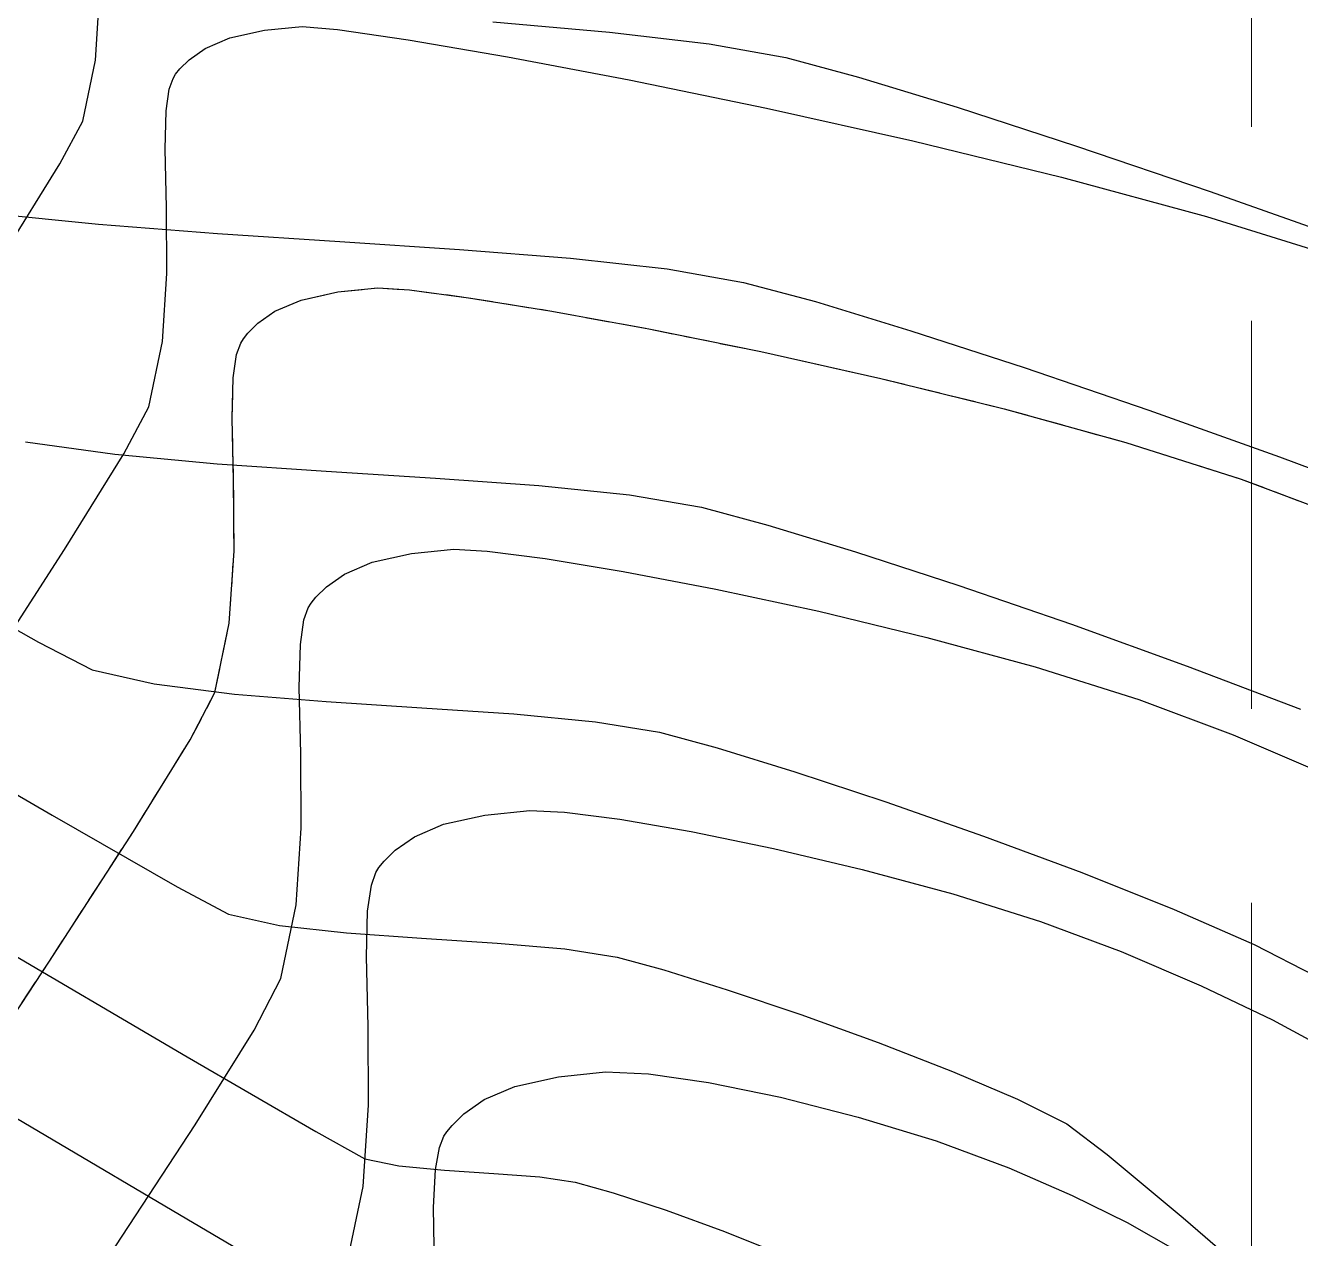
# Model space of a CAD drawing. Header units: inches. Extents: x 2547543 to 2548696, y 7125653 to 7126375.
# Drawn here: x 2547854.94 to 2547868.09, y 7125872.92 to 7125885.42 of the extents above; entities that cross this region are included whole.
import ezdxf

# ---------------------------------------------------------------- set-up
doc = ezdxf.new("R2010")
doc.units = ezdxf.units.IN
doc.header["$MEASUREMENT"] = 0
doc.linetypes.add('DASHED2', pattern=[0.375, 0.25, -0.125])
doc.linetypes.add('HIDDEN', pattern=[0.375, 0.25, -0.125])
for name, color, linetype in [('CONT-MJR', 6, 'Continuous'), ('CONT-MNR', 14, 'Continuous'), ('GRID', 254, 'HIDDEN'), ('V-100YR-LINE', 2, 'DASHED2'), ('V-TOPO-MAJR-E', 6, 'Continuous'), ('V-TOPO-MINR-E', 14, 'Continuous')]:
    doc.layers.add(name, color=color, linetype=linetype)

msp = doc.modelspace()

# ---------------------------------------------------------------- linework, layer by layer
at = {"layer": 'CONT-MJR', "color": 35, "extrusion": (0.2173462206640645, -0.9760945755217821, 0), "elevation": -6401762.488086242}
msp.add_lwpolyline([(4035734.072798178, 565.0000000000009), (4035734.508801164, 565.0000000000009)], dxfattribs=at)
at = {"layer": 'CONT-MJR', "color": 35, "elevation": 565}
for points in [[(2547859.679912356, 7125877.28149128), (2547860.142611649, 7125877.32717685)], [(2547860.501747816, 7125877.311422957), (2547861.072023588, 7125877.237506521)], [(2547858.755973244, 7125876.919489946), (2547858.952979665, 7125877.05718617)], [(2547862.65388829, 7125876.936882208), (2547863.569424393, 7125876.721022423)], [(2547858.557203323, 7125876.690193604), (2547858.588254309, 7125876.740475631)], [(2547858.470200098, 7125876.289648238), (2547858.509938995, 7125876.558299409)], [(2547858.458753517, 7125875.820311551), (2547858.470200098, 7125876.289648238)], [(2547865.409572027, 7125876.185327831), (2547866.23813073, 7125875.876341116)], [(2547858.475584713, 7125875.100123495), (2547858.458753517, 7125875.820311551)], [(2547866.23813073, 7125875.876341116), (2547867.065810331, 7125875.519546007)], [(2547867.065810331, 7125875.519546007), (2547867.798962319, 7125875.169178905)]]:
    msp.add_lwpolyline(points, dxfattribs=at)
at = {"layer": 'CONT-MJR', "color": 35, "extrusion": (-0.04382392917410887, -0.9990392701149154, 0), "elevation": -7230688.526306537}
msp.add_lwpolyline([(2233128.39394004, 565.0000000000009), (2233128.753421572, 565.0000000000009)], dxfattribs=at)
at = {"layer": 'CONT-MJR', "color": 35, "extrusion": (-0.3949246159942614, 0.9187135286267342, 0), "elevation": 5540427.437154759}
msp.add_lwpolyline([(-5154936.74956673, 565), (-5154937.077582518, 565)], dxfattribs=at)
at = {"layer": 'CONT-MJR', "color": 35, "extrusion": (-0.1701790484847269, -0.9854131577449294, 0), "elevation": -7455525.76322227}
msp.add_lwpolyline([(1298020.816580311, 565.0000000000009), (1298021.56082546, 565.0000000000009)], dxfattribs=at)
at = {"layer": 'CONT-MJR', "color": 35, "extrusion": (-0.2008589152630259, -0.9796201795386621, 0), "elevation": -7492413.773178137}
msp.add_lwpolyline([(1064640.892474667, 565), (1064641.758601925, 565)], dxfattribs=at)
at = {"layer": 'CONT-MJR', "color": 35, "extrusion": (-0.7042519118895684, 0.7099501705048655, 0), "elevation": 3264683.133869839}
msp.add_lwpolyline([(-6827265.040242637, 565), (-6827265.20266606, 565)], dxfattribs=at)
at = {"layer": 'CONT-MJR', "color": 35, "extrusion": (0.7767211903400562, -0.6298445780323322, 0), "elevation": -2509219.073228263}
msp.add_lwpolyline([(7139574.381483845, 565.0000000000009), (7139574.464689126, 565.0000000000009)], dxfattribs=at)
at = {"layer": 'CONT-MJR', "color": 35, "extrusion": (-0.2606583679222291, -0.9654311033067662, 0), "elevation": -7543664.984499346}
msp.add_lwpolyline([(602367.3407877965, 565), (602368.3088217105, 565)], dxfattribs=at)
at = {"layer": 'CONT-MJR', "color": 35, "extrusion": (0.9413813334856614, -0.3373443121867596, 0), "elevation": -5367.484668105375}
msp.add_lwpolyline([(7567672.753290666, 565), (7567672.893397751, 565)], dxfattribs=at)
at = {"layer": 'CONT-MJR', "color": 35, "extrusion": (0.2986354543586835, 0.9543672591827441, 0), "elevation": 7561585.868499227}
msp.add_lwpolyline([(-303559.1065132124, 565.0000000000005), (-303560.0553906756, 565.0000000000005)], dxfattribs=at)
at = {"layer": 'CONT-MJR', "color": 35, "extrusion": (-0.4756419773701122, -0.8796389653508135, 0), "elevation": -7480070.339011658}
msp.add_lwpolyline([(-1148161.561430967, 565), (-1148160.802429631, 565)], dxfattribs=at)
at = {"layer": 'CONT-MJR', "color": 35, "extrusion": (0.9999789388061249, 0.006490142076751634, 0), "elevation": 2594052.756464382}
msp.add_lwpolyline([(7109188.247084584, 565), (7109189.057188481, 565)], dxfattribs=at)
at = {"layer": 'CONT-MJR', "color": 35, "extrusion": (0.9977880862379211, -0.06647507022686806, 0), "elevation": 2068529.843746778}
msp.add_lwpolyline([(7279480.702856843, 565.0000000000009), (7279481.542069805, 565.0000000000009)], dxfattribs=at)
at = {"layer": 'CONT-MJR', "color": 35, "extrusion": (0.9791703206033363, -0.2030405950778315, 0), "elevation": 1047945.764632202}
msp.add_lwpolyline([(7494761.66497846, 565.0000000000005), (7494762.484036815, 565.0000000000005)], dxfattribs=at)
at = {"layer": 'CONT-MNR', "color": 35, "extrusion": (0.997788086246684, -0.06647507009533701, 0), "elevation": 2068526.319009237}
msp.add_lwpolyline([(7279492.105940293, 569), (7279492.764388705, 569)], dxfattribs=at)
at = {"layer": 'CONT-MNR', "color": 35}
for points, elevation in [([(2547857.407297638, 7125885.37233129), (2547857.795248657, 7125885.410636435)], 568), ([(2547856.797799672, 7125885.184262283), (2547857.050469229, 7125885.292876584)], 568), ([(2547858.888133341, 7125885.273366521), (2547859.913528798, 7125885.097838125)], 568), ([(2547856.42633146, 7125884.76596982), (2547856.465960317, 7125884.876556735)], 568), ([(2547856.465960317, 7125884.876556735), (2547856.49199507, 7125884.918715787)], 568), ([(2547856.49199507, 7125884.918715787), (2547856.535935303, 7125884.972902664)], 568), ([(2547864.091977654, 7125884.233978053), (2547865.626228667, 7125883.858682744)], 568), ([(2547856.397527053, 7125883.543359715), (2547856.383414908, 7125884.147202631)], 568), ([(2547856.401935372, 7125882.864141014), (2547856.397527053, 7125883.543359715)], 568), ([(2547857.785090221, 7125882.590826949), (2547858.164835877, 7125882.67538462)], 567), ([(2547858.164835877, 7125882.67538462), (2547858.577702988, 7125882.716149908)], 567), ([(2547858.577702988, 7125882.716149908), (2547858.904281532, 7125882.695643108)], 567), ([(2547858.904281532, 7125882.695643108), (2547859.511861873, 7125882.615402072)], 567), ([(2547857.516193003, 7125882.475236911), (2547857.785090221, 7125882.590826949)], 567), ([(2547859.511861873, 7125882.615402072), (2547860.350945985, 7125882.479758619)], 567), ([(2547860.350945985, 7125882.479758619), (2547861.372035845, 7125882.293044576)], 567), ([(2547857.19074815, 7125882.192635735), (2547857.237510437, 7125882.250302755)], 567), ([(2547856.215724606, 7125881.489621561), (2547856.355160884, 7125882.162057853)], 568), ([(2547857.16304132, 7125882.147769026), (2547857.19074815, 7125882.192635735)], 567), ([(2547862.525633431, 7125882.05959177), (2547863.762240718, 7125881.783732022)], 567), ([(2547863.762240718, 7125881.783732022), (2547865.032359683, 7125881.469797159)], 567), ([(2547865.032359683, 7125881.469797159), (2547866.286492304, 7125881.122119005)], 567), ([(2547857.04512581, 7125879.25893189), (2547857.094904382, 7125880.006106229)], 567), ([(2547859.360157319, 7125880.021663379), (2547859.703950804, 7125880.003172447)], 566), ([(2547858.519711214, 7125879.888777314), (2547858.922374116, 7125879.978437949)], 566), ([(2547859.703950804, 7125880.003172447), (2547860.302236381, 7125879.925341269)], 566), ([(2547861.104745651, 7125879.792819898), (2547862.061210216, 7125879.610258388)], 566), ([(2547857.889501229, 7125879.466555683), (2547857.939085571, 7125879.527702847)], 566), ([(2547857.81540315, 7125879.294189546), (2547857.860122321, 7125879.418981314)], 566), ([(2547857.860122321, 7125879.418981314), (2547857.889501229, 7125879.466555683)], 566), ([(2547863.121361681, 7125879.382306792), (2547864.234931646, 7125879.113615164)], 566), ([(2547864.234931646, 7125879.113615164), (2547865.351651715, 7125878.808833556)], 566), ([(2547857.766973981, 7125878.595941911), (2547857.77780417, 7125879.040005086)], 566), ([(2547857.782898826, 7125877.914535569), (2547857.766973981, 7125878.595941911)], 566), ([(2547856.057697178, 7125877.113717952), (2547856.641809662, 7125878.05603023)], 567), ([(2547867.393468573, 7125878.109600618), (2547868.355518105, 7125877.697231769)], 566), ([(2547857.787873392, 7125877.148071444), (2547857.782898826, 7125877.914535569)], 566), ([(2547857.735090736, 7125876.355805928), (2547857.787873392, 7125877.148071444)], 566), ([(2547857.30230799, 7125875.064084876), (2547857.577743913, 7125875.596995411)], 566), ([(2547860.92506598, 7125874.632690322), (2547861.367079061, 7125874.61457383)], 564), ([(2547862.726309719, 7125874.372098693), (2547863.527477422, 7125874.167780182)], 564), ([(2547859.213513549, 7125873.85574788), (2547859.258621694, 7125873.969672761)], 564), ([(2547859.258621694, 7125873.969672761), (2547859.287007389, 7125874.014395579)], 564), ([(2547859.171069688, 7125873.62865008), (2547859.213513549, 7125873.85574788)], 564), ([(2547859.150520815, 7125873.234892158), (2547859.171069688, 7125873.62865008)], 564), ([(2547865.082792887, 7125873.643081612), (2547865.734639089, 7125873.359892617)], 564), ([(2547859.159122335, 7125872.62643345), (2547859.150520815, 7125873.234892158)], 564), ([(2547866.303215933, 7125873.080029525), (2547866.819959225, 7125872.784998976)], 564)]:
    msp.add_lwpolyline(points, dxfattribs=dict(at, elevation=elevation))
at = {"layer": 'CONT-MNR', "color": 35, "extrusion": (-0.08344253343048193, -0.9965125907958731, 0), "elevation": -7313634.241523981}
msp.add_lwpolyline([(1944370.440923887, 568.0000000000009), (1944370.806391115, 568.0000000000009)], dxfattribs=at)
at = {"layer": 'CONT-MNR', "color": 35, "extrusion": (0.2173462219751838, -0.976094575229836, 0), "elevation": -6401770.874034587}
msp.add_lwpolyline([(4035733.692059356, 568.0000000000005), (4035734.05762681, 568.0000000000005)], dxfattribs=at)
at = {"layer": 'CONT-MNR', "color": 35, "extrusion": (-0.1449807016694388, -0.9894344829969478, 0), "elevation": -7419986.980705259}
msp.add_lwpolyline([(1487822.858307583, 568.0000000000009), (1487823.594780793, 568.0000000000009)], dxfattribs=at)
at = {"layer": 'CONT-MNR', "color": 35, "extrusion": (0.5728806506290091, -0.8196387985783027, 0), "elevation": -4381034.111202648}
msp.add_lwpolyline([(6170603.823837628, 568.0000000000009), (6170604.025365879, 568.0000000000009)], dxfattribs=at)
at = {"layer": 'CONT-MNR', "color": 35, "extrusion": (0.9791703205320793, -0.2030405954214699, 0), "elevation": 1047940.701819518}
msp.add_lwpolyline([(7494772.652025083, 569), (7494773.294660144, 569)], dxfattribs=at)
at = {"layer": 'CONT-MNR', "color": 35, "extrusion": (0.7042519149633598, -0.7099501674557451, 0), "elevation": -3264690.385298273}
msp.add_lwpolyline([(6827269.312315812, 568), (6827269.448500014, 568)], dxfattribs=at)
at = {"layer": 'CONT-MNR', "color": 35, "extrusion": (-0.1854808729802414, -0.9826478747539669, 0), "elevation": -7474815.128124285}
msp.add_lwpolyline([(1181933.740495991, 568.0000000000009), (1181935.016948242, 568.0000000000009)], dxfattribs=at)
at = {"layer": 'CONT-MNR', "color": 35, "extrusion": (0.98923614733326, -0.1463278675073508, 0), "elevation": 1477716.153234941}
msp.add_lwpolyline([(7422004.962106748, 568.0000000000009), (7422005.189808737, 568.0000000000009)], dxfattribs=at)
at = {"layer": 'CONT-MNR', "color": 35, "extrusion": (-0.2010239343109876, -0.9795863299547068, 0), "elevation": -7492600.474781551}
msp.add_lwpolyline([(1063376.560409017, 568), (1063378.005319845, 568)], dxfattribs=at)
at = {"layer": 'CONT-MNR', "color": 35, "extrusion": (0.9997027246475597, -0.0243815982299256, 0), "elevation": 2373358.524200472}
msp.add_lwpolyline([(7185886.608169296, 568.0000000000009), (7185887.001802464, 568.0000000000009)], dxfattribs=at)
at = {"layer": 'CONT-MNR', "color": 35, "extrusion": (-0.2177733277282636, -0.9759993738369704, 0), "elevation": -7509715.392306645}
msp.add_lwpolyline([(934884.6899203218, 568.0000000000009), (934886.235752122, 568.0000000000009)], dxfattribs=at)
at = {"layer": 'CONT-MNR', "color": 35, "extrusion": (0.8805619538986801, -0.4739310554776284, 0), "elevation": -1133633.284033942}
msp.add_lwpolyline([(7482290.084199935, 569), (7482290.58493477, 569)], dxfattribs=at)
at = {"layer": 'CONT-MNR', "color": 35, "extrusion": (0.8506563483440882, -0.5257221481180925, 0), "elevation": -1578885.757698786}
msp.add_lwpolyline([(7401141.326174275, 569.0000000000009), (7401142.417959693, 569.0000000000009)], dxfattribs=at)
at = {"layer": 'CONT-MNR', "color": 35, "extrusion": (-0.262829928180331, -0.964842178209847, 0), "elevation": -7545008.643436665}
msp.add_lwpolyline([(585392.6777974975, 568), (585394.2241388154, 568)], dxfattribs=at)
at = {"layer": 'CONT-MNR', "color": 35, "extrusion": (-0.2971318892235759, -0.9548364469407463, 0), "elevation": -7561105.807190435}
msp.add_lwpolyline([(315469.1738666324, 568), (315470.6211341843, 568)], dxfattribs=at)
at = {"layer": 'CONT-MNR', "color": 35, "extrusion": (0.9977880862535828, -0.06647506999178675, 0), "elevation": 2068527.201188987}
msp.add_lwpolyline([(7279489.254886588, 568.0000000000009), (7279489.95852614, 568.0000000000009)], dxfattribs=at)
at = {"layer": 'CONT-MNR', "color": 35, "extrusion": (0.5728806481759982, -0.8196388002928169, 0), "elevation": -4381031.497694055}
msp.add_lwpolyline([(6170602.834657808, 567), (6170603.049129178, 567)], dxfattribs=at)
at = {"layer": 'CONT-MNR', "color": 35, "extrusion": (-0.7042519149120557, 0.7099501675066375, 0), "elevation": 3264687.958795751}
msp.add_lwpolyline([(-6827267.892767079, 567), (-6827268.03769769, 567)], dxfattribs=at)
at = {"layer": 'CONT-MNR', "color": 35, "extrusion": (-0.1983485933812288, -0.9801315398984404, 0), "elevation": -7489666.70429049}
msp.add_lwpolyline([(1083830.560595648, 567), (1083831.737578062, 567)], dxfattribs=at)
at = {"layer": 'CONT-MNR', "color": 35, "extrusion": (0.9413813337814223, -0.3373443113614197, 0), "elevation": -5370.631553387735}
msp.add_lwpolyline([(7567677.435731755, 567), (7567677.560749467, 567)], dxfattribs=at)
at = {"layer": 'CONT-MNR', "color": 35, "extrusion": (0.9892361471283252, -0.1463278688927935, 0), "elevation": 1477717.230237228}
msp.add_lwpolyline([(7422002.344740725, 567), (7422002.587066837, 567)], dxfattribs=at)
at = {"layer": 'CONT-MNR', "color": 35, "extrusion": (0.9997027246863699, -0.02438159663861387, 0), "elevation": 2373359.294887044}
msp.add_lwpolyline([(7185883.846452873, 567), (7185884.26536707, 567)], dxfattribs=at)
at = {"layer": 'CONT-MNR', "color": 35, "extrusion": (0.8822014423776523, -0.4708721854885781, 0), "elevation": -1107656.962067595}
msp.add_lwpolyline([(7486177.004043361, 568), (7486177.552965259, 568)], dxfattribs=at)
at = {"layer": 'CONT-MNR', "color": 35, "extrusion": (0.9997270203762897, 0.0233641762008776, 0), "elevation": 2713651.910080756}
msp.add_lwpolyline([(7064406.926717261, 567), (7064407.569517359, 567)], dxfattribs=at)
at = {"layer": 'CONT-MNR', "color": 35, "extrusion": (-0.3023904262964465, -0.9531841532905662, 0), "elevation": -7562727.336354988}
msp.add_lwpolyline([(273787.5387323797, 567.0000000000009), (273788.7857613489, 567.0000000000009)], dxfattribs=at)
at = {"layer": 'CONT-MNR', "color": 35, "extrusion": (0.849782020100451, -0.5271342507502209, 0), "elevation": -1591173.76241762}
msp.add_lwpolyline([(7398506.536465767, 568), (7398507.696777656, 568)], dxfattribs=at)
at = {"layer": 'CONT-MNR', "color": 35, "extrusion": (0.9999789388043873, 0.006490142344467963, 0), "elevation": 2594051.409556943}
msp.add_lwpolyline([(7109193.971334217, 567.0000000000005), (7109194.694190853, 567.0000000000005)], dxfattribs=at)
at = {"layer": 'CONT-MNR', "color": 35, "extrusion": (-0.3507751571665471, -0.936459710353192, 0), "elevation": -7566828.832533564}
msp.add_lwpolyline([(-113606.7004993092, 567), (-113605.553983503, 567)], dxfattribs=at)
at = {"layer": 'CONT-MNR', "color": 35, "extrusion": (0.8409331096083027, -0.5411390811653788, 0), "elevation": -1713516.247547638}
msp.add_lwpolyline([(7371130.84624966, 568), (7371132.544034408, 568)], dxfattribs=at)
at = {"layer": 'CONT-MNR', "color": 35, "extrusion": (0.09825926473366423, -0.9951608497594747, 0), "elevation": -6841046.03026875}
msp.add_lwpolyline([(3235713.177518738, 566.0000000000009), (3235713.61743074, 566.0000000000009)], dxfattribs=at)
at = {"layer": 'CONT-MNR', "color": 35, "extrusion": (-0.3949246197937349, 0.9187135269934661, 0), "elevation": 5540430.188365237}
msp.add_lwpolyline([(-5154937.182343118, 566.0000000000009), (-5154937.492695443, 566.0000000000009)], dxfattribs=at)
at = {"layer": 'CONT-MNR', "color": 35, "extrusion": (-0.1629272544621901, -0.9866380844835723, 0), "elevation": -7445780.403595232}
msp.add_lwpolyline([(1352815.956267149, 566.0000000000005), (1352816.769644701, 566.0000000000005)], dxfattribs=at)
at = {"layer": 'CONT-MNR', "color": 35, "extrusion": (0.572880647791964, -0.8196388005612347, 0), "elevation": -4381028.868609292}
msp.add_lwpolyline([(6170601.856536835, 566.0000000000005), (6170602.083951323, 566.0000000000005)], dxfattribs=at)
at = {"layer": 'CONT-MNR', "color": 35, "extrusion": (-0.704251913327059, 0.7099501690789125, 0), "elevation": 3264685.547042046}
msp.add_lwpolyline([(-6827266.466165701, 566), (-6827266.619842719, 566)], dxfattribs=at)
at = {"layer": 'CONT-MNR', "color": 35, "extrusion": (-0.2102134846781599, -0.9776555072516419, 0), "elevation": -7502250.407347578}
msp.add_lwpolyline([(992975.3915902246, 566), (992976.475971642, 566)], dxfattribs=at)
at = {"layer": 'CONT-MNR', "color": 35, "extrusion": (0.9791703205457412, -0.2030405953555857, 0), "elevation": 1047943.232415014}
msp.add_lwpolyline([(7494767.15861515, 567.0000000000009), (7494767.889461857, 567.0000000000009)], dxfattribs=at)
at = {"layer": 'CONT-MNR', "color": 35, "extrusion": (0.989236147471378, -0.1463278665736161, 0), "elevation": 1477718.335034393}
msp.add_lwpolyline([(7421999.721840751, 566.0000000000005), (7421999.978790985, 566.0000000000005)], dxfattribs=at)
at = {"layer": 'CONT-MNR', "color": 35, "extrusion": (-0.2998760913209589, -0.9539781600508808, 0), "elevation": -7561976.657662015}
msp.add_lwpolyline([(293727.2158062356, 566), (293728.3370077671, 566)], dxfattribs=at)
at = {"layer": 'CONT-MNR', "color": 35, "extrusion": (0.8860678998297421, -0.4635554733700274, 0), "elevation": -1045665.791764638}
msp.add_lwpolyline([(7495084.695222598, 567), (7495085.245155912, 567)], dxfattribs=at)
at = {"layer": 'CONT-MNR', "color": 35, "extrusion": (-0.3497973883691454, -0.9368253770528023, 0), "elevation": -7566940.80700512}
msp.add_lwpolyline([(-105707.7587846266, 566), (-105706.7210084233, 566)], dxfattribs=at)
at = {"layer": 'CONT-MNR', "color": 35, "extrusion": (0.8394058745479172, -0.543505085325286, 0), "elevation": -1734265.10637527}
msp.add_lwpolyline([(7366274.238998687, 567), (7366275.834596658, 567)], dxfattribs=at)
at = {"layer": 'CONT-MNR', "color": 35, "extrusion": (0.9791703205761777, -0.2030405952088045, 0), "elevation": 1047944.498584108}
msp.add_lwpolyline([(7494764.411788348, 566.0000000000009), (7494765.186740876, 566.0000000000009)], dxfattribs=at)
at = {"layer": 'CONT-MNR', "color": 35, "extrusion": (0.835412376955709, -0.5496236534477136, 0), "elevation": -1788040.116301153}
msp.add_lwpolyline([(7353404.287727557, 567), (7353406.296800435, 567)], dxfattribs=at)
at = {"layer": 'CONT-MNR', "color": 35, "extrusion": (0.8484163642733188, -0.529329455852632, 0), "elevation": -1610291.741034516}
msp.add_lwpolyline([(7394363.781562508, 566.0000000000009), (7394364.933557639, 566.0000000000009)], dxfattribs=at)
at = {"layer": 'CONT-MNR', "color": 35, "extrusion": (0.0982592641904735, -0.9951608498131078, 0), "elevation": -6841040.515373129}
msp.add_lwpolyline([(3235714.151529481, 564.0000000000009), (3235714.641515984, 564.0000000000009)], dxfattribs=at)
at = {"layer": 'CONT-MNR', "color": 35, "extrusion": (0.2173462193859636, -0.9760945758063757, 0), "elevation": -6401759.696247552}
msp.add_lwpolyline([(4035734.194194983, 564), (4035734.65367648, 564)], dxfattribs=at)
at = {"layer": 'CONT-MNR', "color": 35, "extrusion": (-0.1440298162225686, -0.9895733484885763, 0), "elevation": -7418543.607714549}
msp.add_lwpolyline([(1494957.293342972, 564), (1494957.919629267, 564)], dxfattribs=at)
at = {"layer": 'CONT-MNR', "color": 35, "extrusion": (-0.2016865945003564, -0.9794501098059303, 0), "elevation": -7493308.192739132}
msp.add_lwpolyline([(1058310.337119159, 564), (1058311.092108541, 564)], dxfattribs=at)
at = {"layer": 'CONT-MNR', "color": 35, "extrusion": (-0.3949246153458148, 0.9187135289054801, 0), "elevation": 5540424.668263751}
msp.add_lwpolyline([(-5154936.335793055, 564.0000000000009), (-5154936.681472304, 564.0000000000009)], dxfattribs=at)
at = {"layer": 'CONT-MNR', "color": 35, "extrusion": (-0.5728806504749203, 0.8196387986860018, 0), "elevation": 4381023.584458938}
msp.add_lwpolyline([(-6170599.918740856, 564.0000000000005), (-6170600.172041581, 564.0000000000005)], dxfattribs=at)
at = {"layer": 'CONT-MNR', "color": 35, "extrusion": (-0.7042519161057669, 0.7099501663225075, 0), "elevation": 3264680.666328702}
msp.add_lwpolyline([(-6827263.640317874, 564.0000000000009), (-6827263.811487706, 564.0000000000009)], dxfattribs=at)
at = {"layer": 'CONT-MNR', "color": 35, "extrusion": (-0.2926787910765922, -0.9562108163234426, 0), "elevation": -7559543.572041454}
msp.add_lwpolyline([(350702.4267000905, 564), (350703.2683931785, 564)], dxfattribs=at)
at = {"layer": 'CONT-MNR', "color": 35, "extrusion": (0.8362272986363438, -0.5483829911798536, 0), "elevation": -1777120.827141811}
msp.add_lwpolyline([(7356050.089824853, 566.0000000000009), (7356051.712098427, 566.0000000000009)], dxfattribs=at)
at = {"layer": 'CONT-MNR', "color": 35, "extrusion": (0.7767211872922357, -0.6298445817908891, 0), "elevation": -2509216.84803362}
msp.add_lwpolyline([(7139572.692043426, 564.0000000000005), (7139572.779729268, 564.0000000000005)], dxfattribs=at)
at = {"layer": 'CONT-MNR', "color": 35, "extrusion": (-0.3477510292062318, -0.9375869142036948, 0), "elevation": -7567148.584842174}
msp.add_lwpolyline([(-89185.73302925145, 564), (-89184.93259206647, 564)], dxfattribs=at)
at = {"layer": 'CONT-MNR', "color": 35, "extrusion": (0.4416184058927017, 0.8972029779134647, 0), "elevation": 7518539.202889834}
msp.add_lwpolyline([(860964.1093471795, 564), (860963.4756256496, 564)], dxfattribs=at)
at = {"layer": 'GRID', "color": 252, "linetype": 'HIDDEN', "lineweight": 0, "ltscale": 16}
msp.add_line((2547867.583313598, 7126356.376313465), (2547867.583313598, 7125726.296813901), dxfattribs=at)
at = {"layer": 'V-100YR-LINE', "color": 5}
for p, q in [((2547857.785090221, 7125882.590826949, 567), (2547858.164835877, 7125882.67538462, 567)), ((2547858.164835877, 7125882.67538462, 567), (2547858.577702988, 7125882.716149908, 567)), ((2547858.577702988, 7125882.716149908, 567), (2547858.904281532, 7125882.695643108, 567)), ((2547858.904281532, 7125882.695643108, 567), (2547859.511861873, 7125882.615402072, 567)), ((2547857.516193003, 7125882.475236911, 567), (2547857.785090221, 7125882.590826949, 567)), ((2547859.511861873, 7125882.615402072, 567), (2547860.350945985, 7125882.479758619, 567)), ((2547857.340403948, 7125882.352370415, 567), (2547857.516193003, 7125882.475236911, 567)), ((2547860.350945985, 7125882.479758619, 567), (2547861.372035845, 7125882.293044576, 567)), ((2547857.19074815, 7125882.192635735, 567), (2547857.237510437, 7125882.250302755, 567)), ((2547857.237510437, 7125882.250302755, 567), (2547857.340403948, 7125882.352370415, 567)), ((2547861.372035845, 7125882.293044576, 567), (2547862.525633431, 7125882.05959177, 567)), ((2547857.120867305, 7125882.030079684, 567), (2547857.16304132, 7125882.147769026, 567)), ((2547857.16304132, 7125882.147769026, 567), (2547857.19074815, 7125882.192635735, 567)), ((2547857.085408242, 7125881.790361935, 567), (2547857.120867305, 7125882.030079684, 567)), ((2547862.525633431, 7125882.05959177, 567), (2547863.762240718, 7125881.783732022, 567)), ((2547857.075194445, 7125881.371572271, 567), (2547857.085408242, 7125881.790361935, 567)), ((2547863.762240718, 7125881.783732022, 567), (2547865.032359683, 7125881.469797159, 567)), ((2547865.032359683, 7125881.469797159, 567), (2547866.286492304, 7125881.122119005, 567)), ((2547857.09021294, 7125880.728947642, 567), (2547857.075194445, 7125881.371572271, 567)), ((2547866.286492304, 7125881.122119005, 567), (2547867.475140556, 7125880.745029383, 567)), ((2547857.094904382, 7125880.006106229, 567), (2547857.09021294, 7125880.728947642, 567)), ((2547867.475140556, 7125880.745029383, 567), (2547868.548806415, 7125880.342860121, 567)), ((2547857.04512581, 7125879.25893189, 567), (2547857.094904382, 7125880.006106229, 567)), ((2547856.89673426, 7125878.543308486, 567), (2547857.04512581, 7125879.25893189, 567)), ((2547856.641809662, 7125878.05603023, 567), (2547856.89673426, 7125878.543308486, 567)), ((2547856.057697178, 7125877.113717952, 567), (2547856.641809662, 7125878.05603023, 567)), ((2547855.190481568, 7125875.774363643, 567), (2547856.057697178, 7125877.113717952, 567)), ((2547854.086247592, 7125874.095959295, 567), (2547855.190481568, 7125875.774363643, 567))]:
    msp.add_line(p, q, dxfattribs=at)
at = {"layer": 'V-TOPO-MAJR-E', "color": 35, "extrusion": (0.502401531513789, 0.8646344320767011, 0), "elevation": 7441325.219457675}
msp.add_lwpolyline([(1377090.592658015, 565.0000000000009), (1377088.310142419, 565.0000000000009)], dxfattribs=at)
at = {"layer": 'V-TOPO-MAJR-E', "color": 35, "elevation": 565}
for points in [[(2547855.217788262, 7125877.281069103), (2547856.508719975, 7125876.541921287)], [(2547856.508719975, 7125876.541921287), (2547857.036103582, 7125876.258510366)], [(2547858.252204871, 7125876.066641186), (2547859.027378969, 7125876.01079906)], [(2547859.805396011, 7125875.960930383), (2547860.504826479, 7125875.901469014)], [(2547860.504826479, 7125875.901469014), (2547861.044240853, 7125875.816848805)], [(2547861.044240853, 7125875.816848805), (2547861.524012448, 7125875.685483881)], [(2547862.936291751, 7125875.224237207), (2547863.733582257, 7125874.936424864)], [(2547866.878556138, 7125873.127771038), (2547867.963330573, 7125872.192716537)]]:
    msp.add_lwpolyline(points, dxfattribs=at)
at = {"layer": 'V-TOPO-MAJR-E', "color": 35, "extrusion": (-0.2129867264141733, -0.9770550928025371, 0), "elevation": -7505033.418549269}
msp.add_lwpolyline([(971679.6357251822, 565.0000000000009), (971680.1732584878, 565.0000000000009)], dxfattribs=at)
at = {"layer": 'V-TOPO-MAJR-E', "color": 35, "extrusion": (-0.1113051242179531, -0.9937862795001882, 0), "elevation": -7365187.54369818}
msp.add_lwpolyline([(1738879.357171746, 565), (1738880.052393294, 565)], dxfattribs=at)
at = {"layer": 'V-TOPO-MAJR-E', "color": 35, "extrusion": (-0.06396588677987296, -0.9979520856877171, 0), "elevation": -7274258.889405395}
msp.add_lwpolyline([(2086828.252296935, 565.0000000000009), (2086829.031910559, 565.0000000000009)], dxfattribs=at)
at = {"layer": 'V-TOPO-MAJR-E', "color": 35, "extrusion": (0.2988307076218746, 0.9543061396544664, 0), "elevation": 7561646.17921494}
msp.add_lwpolyline([(-302009.4218358058, 565.0000000000009), (-302010.1063329559, 565.0000000000009)], dxfattribs=at)
at = {"layer": 'V-TOPO-MAJR-E', "color": 35, "extrusion": (-0.3203559511448174, -0.9472972419288992, 0), "elevation": -7566545.000591753}
msp.add_lwpolyline([(130766.1958725988, 565), (130766.9971622429, 565)], dxfattribs=at)
at = {"layer": 'V-TOPO-MAJR-E', "color": 35, "extrusion": (0.361664964038563, 0.9323081324256403, 0), "elevation": 7564984.199458133}
msp.add_lwpolyline([(201785.223494302, 565.0000000000009), (201784.3998256964, 565.0000000000009)], dxfattribs=at)
at = {"layer": 'V-TOPO-MAJR-E', "color": 35, "extrusion": (0.3932211296558623, 0.9194439315108713, 0), "elevation": 7553716.350594214}
msp.add_lwpolyline([(459425.9209381924, 565.0000000000009), (459425.1912289071, 565.0000000000009)], dxfattribs=at)
at = {"layer": 'V-TOPO-MAJR-E', "color": 35, "extrusion": (-0.4497257807064128, -0.8931666821864817, 0), "elevation": -7510434.206094608}
msp.add_lwpolyline([(-929021.1232765499, 565), (-929020.5563812377, 565)], dxfattribs=at)
at = {"layer": 'V-TOPO-MAJR-E', "color": 35, "extrusion": (-0.6011354969868067, -0.799147116782902, 0), "elevation": -7226234.239947811}
msp.add_lwpolyline([(-2247496.355427702, 565.0000000000009), (-2247495.832216084, 565.0000000000009)], dxfattribs=at)
at = {"layer": 'V-TOPO-MAJR-E', "color": 35, "extrusion": (-0.6418946175308157, -0.7667928664150234, 0), "elevation": -7099530.716883568}
msp.add_lwpolyline([(-2620374.478285386, 565), (-2620373.458871748, 565)], dxfattribs=at)
at = {"layer": 'V-TOPO-MINR-E', "color": 35}
for points, elevation in [([(2547859.761905103, 7125885.458254854), (2547860.964854998, 7125885.353300815)], 569), ([(2547861.991615774, 7125885.233411904), (2547862.782598482, 7125885.091804431)], 569), ([(2547862.782598482, 7125885.091804431), (2547863.531525519, 7125884.889658364)], 569), ([(2547865.779103543, 7125884.177563822), (2547867.157246685, 7125883.708350787)], 569), ([(2547867.157246685, 7125883.708350787), (2547868.624620683, 7125883.190850869)], 569), ([(2547854.564167899, 7125883.487881276), (2547855.69758252, 7125883.372457092)], 568), ([(2547856.924443745, 7125883.278326269), (2547858.18439615, 7125883.19537432)], 568), ([(2547858.18439615, 7125883.19537432), (2547859.417084311, 7125883.11348676)], 568), ([(2547859.417084311, 7125883.11348676), (2547860.562152802, 7125883.022549098)], 568), ([(2547862.348009075, 7125882.773065524), (2547863.088243487, 7125882.57424847)], 568), ([(2547863.088243487, 7125882.57424847), (2547864.072072795, 7125882.27462949)], 568), ([(2547867.872957979, 7125880.973849995), (2547869.218994759, 7125880.473912318)], 568), ([(2547856.920259986, 7125880.904006344), (2547858.044553037, 7125880.826373744)], 567), ([(2547860.236443778, 7125880.677847833), (2547861.172245157, 7125880.581760216)], 567), ([(2547861.172245157, 7125880.581760216), (2547861.913419668, 7125880.454326618)], 567), ([(2547863.502247637, 7125879.996126756), (2547864.565906663, 7125879.649216136)], 567), ([(2547853.824728125, 7125879.771948995), (2547855.079962193, 7125879.064290182)], 566), ([(2547864.565906663, 7125879.649216136), (2547865.726233432, 7125879.249926557)], 567), ([(2547865.726233432, 7125879.249926557), (2547866.921106231, 7125878.817879145)], 567), ([(2547855.630435779, 7125878.780029471), (2547856.269719981, 7125878.632997368)], 566), ([(2547859.028912504, 7125878.38765855), (2547859.979679723, 7125878.323453941)], 566), ([(2547859.979679723, 7125878.323453941), (2547860.821260002, 7125878.244198078)], 566), ([(2547861.47883026, 7125878.135587712), (2547862.075509768, 7125877.974338215)], 566), ([(2547864.820446992, 7125877.064669058), (2547865.833433532, 7125876.688010755)], 566), ([(2547867.609892026, 7125875.94791022), (2547868.241188718, 7125875.625590972)], 566), ([(2547853.604006119, 7125874.891502752), (2547855.153368549, 7125873.9765249)], 563), ([(2547859.264217357, 7125873.620189536), (2547859.773902727, 7125873.586967616)], 564), ([(2547859.773902727, 7125873.586967616), (2547860.247750544, 7125873.551125855)], 564), ([(2547861.001258329, 7125873.386917735), (2547861.54806962, 7125873.207062633)], 564), ([(2547856.609001696, 7125873.117454997), (2547857.888565446, 7125872.363053909)], 563)]:
    msp.add_lwpolyline(points, dxfattribs=dict(at, elevation=elevation))
at = {"layer": 'V-TOPO-MINR-E', "color": 35, "extrusion": (-0.1159762832162999, -0.993251982998943, 0), "elevation": -7373291.202644939}
msp.add_lwpolyline([(1704234.257846528, 569), (1704235.291582975, 569)], dxfattribs=at)
at = {"layer": 'V-TOPO-MINR-E', "color": 35, "extrusion": (-0.292389821668372, -0.9562992168692483, 0), "elevation": -7559447.5030988}
msp.add_lwpolyline([(352983.6877710158, 569), (352984.7532530767, 569)], dxfattribs=at)
at = {"layer": 'V-TOPO-MINR-E', "color": 35, "extrusion": (-0.309956926631309, -0.9507506001224892, 0), "elevation": -7564667.304582177}
msp.add_lwpolyline([(213666.467002355, 569), (213667.7593058916, 569)], dxfattribs=at)
at = {"layer": 'V-TOPO-MINR-E', "color": 35, "extrusion": (-0.07650007781205026, -0.9970695753530695, 0), "elevation": -7299912.66731023}
msp.add_lwpolyline([(1995258.765976939, 568), (1995259.996443955, 568)], dxfattribs=at)
at = {"layer": 'V-TOPO-MINR-E', "color": 35, "extrusion": (-0.1097560895777158, -0.9939585508463663, 0), "elevation": -7362475.5746848}
msp.add_lwpolyline([(1750358.736772784, 568.0000000000009), (1750359.739926685, 568.0000000000009)], dxfattribs=at)
at = {"layer": 'V-TOPO-MINR-E', "color": 35, "extrusion": (-0.1740128021230578, -0.9847433902785444, 0), "elevation": -7460526.627276914}
msp.add_lwpolyline([(1268994.976616787, 568), (1268995.777599952, 568)], dxfattribs=at)
at = {"layer": 'V-TOPO-MINR-E', "color": 35, "extrusion": (-0.3099079393772353, -0.9507665692013765, 0), "elevation": -7564653.947171752}
msp.add_lwpolyline([(214056.4906209083, 568), (214057.7172174552, 568)], dxfattribs=at)
at = {"layer": 'V-TOPO-MINR-E', "color": 35, "extrusion": (-0.3236488234924265, -0.946177276757357, 0), "elevation": -7566961.112216684}
msp.add_lwpolyline([(104448.9012002093, 568), (104450.2617987948, 568)], dxfattribs=at)
at = {"layer": 'V-TOPO-MINR-E', "color": 35, "extrusion": (-0.3357838544955412, -0.94193906547086, 0), "elevation": -7567678.560292036}
msp.add_lwpolyline([(7179.072762784082, 568.0000000000005), (7180.503121474758, 568.0000000000005)], dxfattribs=at)
at = {"layer": 'V-TOPO-MINR-E', "color": 35, "extrusion": (-0.1380675544656641, -0.9904228139556718, 0), "elevation": -7409411.341010571}
msp.add_lwpolyline([(1539600.68275857, 567.0000000000009), (1539601.612122651, 567.0000000000009)], dxfattribs=at)
at = {"layer": 'V-TOPO-MINR-E', "color": 35, "extrusion": (-0.09122490403564223, -0.9958303153066229, 0), "elevation": -7328596.230521349}
msp.add_lwpolyline([(1887174.298875164, 567.0000000000009), (1887175.358621269, 567.0000000000009)], dxfattribs=at)
at = {"layer": 'V-TOPO-MINR-E', "color": 35, "extrusion": (-0.06301942545055894, -0.998012300533356, 0), "elevation": -7272281.266953115}
msp.add_lwpolyline([(2093724.752969567, 567.0000000000009), (2093725.882575535, 567.0000000000009)], dxfattribs=at)
at = {"layer": 'V-TOPO-MINR-E', "color": 35, "extrusion": (-0.0724596654707361, -0.9973713435224961, 0), "elevation": -7291766.285844995}
msp.add_lwpolyline([(2024822.789692489, 567), (2024823.85702824, 567)], dxfattribs=at)
at = {"layer": 'V-TOPO-MINR-E', "color": 35, "extrusion": (-0.2588496484375389, -0.9659176256305517, 0), "elevation": -7542526.689526402}
msp.add_lwpolyline([(616493.0794344642, 567.0000000000009), (616493.7875263153, 567.0000000000009)], dxfattribs=at)
at = {"layer": 'V-TOPO-MINR-E', "color": 35, "extrusion": (-0.2906926489661523, -0.9568164838865609, 0), "elevation": -7558804.633164129}
msp.add_lwpolyline([(366395.9196458892, 567.0000000000009), (366396.8653544814, 567.0000000000009)], dxfattribs=at)
at = {"layer": 'V-TOPO-MINR-E', "color": 35, "extrusion": (0.4588281200076319, 0.8885250453927915, 0), "elevation": 7500549.575452926}
msp.add_lwpolyline([(1005720.643892346, 566), (1005720.02435597, 566)], dxfattribs=at)
at = {"layer": 'V-TOPO-MINR-E', "color": 35, "extrusion": (-0.3563444539866634, -0.9343546597052678, 0), "elevation": -7566016.324812725}
msp.add_lwpolyline([(-158656.0664877542, 567), (-158654.8171793637, 567)], dxfattribs=at)
at = {"layer": 'V-TOPO-MINR-E', "color": 35, "extrusion": (-0.1254440081973946, -0.9921007009408732, 0), "elevation": -7389202.489400814}
msp.add_lwpolyline([(1633831.213434431, 566), (1633832.049427766, 566)], dxfattribs=at)
at = {"layer": 'V-TOPO-MINR-E', "color": 35, "extrusion": (-0.0812527823598536, -0.9966935262952109, 0), "elevation": -7309337.476508197}
msp.add_lwpolyline([(1960435.21943913, 566), (1960436.167244893, 566)], dxfattribs=at)
at = {"layer": 'V-TOPO-MINR-E', "color": 35, "extrusion": (-0.06428115912524827, -0.9979318276222653, 0), "elevation": -7274920.174476326}
msp.add_lwpolyline([(2084528.907529573, 566.0000000000009), (2084529.894702298, 566.0000000000009)], dxfattribs=at)
at = {"layer": 'V-TOPO-MINR-E', "color": 35, "extrusion": (-0.1629613133948483, -0.9866324596001422, 0), "elevation": -7445825.524664102}
msp.add_lwpolyline([(1352559.7110323, 566.0000000000009), (1352560.377511749, 566.0000000000009)], dxfattribs=at)
at = {"layer": 'V-TOPO-MINR-E', "color": 35, "extrusion": (-0.2938944166932899, -0.9558378899355847, 0), "elevation": -7559986.605426798}
msp.add_lwpolyline([(341087.359406464, 566), (341088.1962509956, 566)], dxfattribs=at)
at = {"layer": 'V-TOPO-MINR-E', "color": 35, "extrusion": (-0.314166909835062, -0.9493677647596257, 0), "elevation": -7565532.817203175}
msp.add_lwpolyline([(180143.8971380158, 566), (180144.8841193728, 566)], dxfattribs=at)
at = {"layer": 'V-TOPO-MINR-E', "color": 35, "extrusion": (-0.3310457573355344, -0.9436147023812963, 0), "elevation": -7567542.20465684}
msp.add_lwpolyline([(45210.26642427593, 566.0000000000005), (45211.33470058115, 566.0000000000005)], dxfattribs=at)
at = {"layer": 'V-TOPO-MINR-E', "color": 35, "extrusion": (-0.3700180189280554, -0.9290245775374069, 0), "elevation": -7562870.847844404}
msp.add_lwpolyline([(-269672.7956957724, 566), (-269671.7711327574, 566)], dxfattribs=at)
at = {"layer": 'V-TOPO-MINR-E', "color": 35, "extrusion": (0.4010286329686823, 0.9160655192393555, 0), "elevation": 7549537.114837796}
msp.add_lwpolyline([(523667.5252555097, 566), (523666.6250859746, 566)], dxfattribs=at)
at = {"layer": 'V-TOPO-MINR-E', "color": 35, "extrusion": (-0.5053031717127388, -0.8629418895018636, 0), "elevation": -7436655.882507944}
msp.add_lwpolyline([(-1402077.324216893, 564), (-1402074.934733988, 564)], dxfattribs=at)
at = {"layer": 'V-TOPO-MINR-E', "color": 35, "extrusion": (-0.5023721113557722, -0.864651526183782, 0), "elevation": -7441370.617932607}
msp.add_lwpolyline([(-1376832.65650498, 564), (-1376831.122304319, 564)], dxfattribs=at)
at = {"layer": 'V-TOPO-MINR-E', "color": 35, "extrusion": (0.5082569710141179, 0.861205464111529, 0), "elevation": 7431806.747987201}
msp.add_lwpolyline([(1427548.343291162, 563), (1427546.653063676, 563)], dxfattribs=at)
at = {"layer": 'V-TOPO-MINR-E', "color": 35, "extrusion": (-0.4888818320623947, -0.8723500182147741, 0), "elevation": -7461857.787109343}
msp.add_lwpolyline([(-1261086.42754262, 564.0000000000009), (-1261085.849497658, 564.0000000000009)], dxfattribs=at)
at = {"layer": 'V-TOPO-MINR-E', "color": 35, "extrusion": (-0.1988881959703928, -0.9800221862303132, 0), "elevation": -7490253.327599196}
msp.add_lwpolyline([(1079705.628047159, 564.0000000000009), (1079705.988276151, 564.0000000000009)], dxfattribs=at)
at = {"layer": 'V-TOPO-MINR-E', "color": 35, "extrusion": (-0.09575550125738477, -0.9954048844459963, 0), "elevation": -7337100.948459947}
msp.add_lwpolyline([(1853809.484504381, 564.0000000000009), (1853809.956084915, 564.0000000000009)], dxfattribs=at)
at = {"layer": 'V-TOPO-MINR-E', "color": 35, "extrusion": (-0.1449459896110733, -0.9894395686931399, 0), "elevation": -7419923.377988737}
msp.add_lwpolyline([(1488086.950913384, 564), (1488087.316676906, 564)], dxfattribs=at)
at = {"layer": 'V-TOPO-MINR-E', "color": 35, "extrusion": (-0.2731411813959544, -0.9619739575610258, 0), "elevation": -7550830.387008425}
msp.add_lwpolyline([(504606.0482283889, 564.0000000000005), (504606.4553151715, 564.0000000000005)], dxfattribs=at)
at = {"layer": 'V-TOPO-MINR-E', "color": 35, "extrusion": (0.3396832749883591, 0.9405398836270491, 0), "elevation": 7567633.911776996}
msp.add_lwpolyline([(24174.54420760367, 564.0000000000009), (24173.90449562902, 564.0000000000009)], dxfattribs=at)
at = {"layer": 'V-TOPO-MINR-E', "color": 35, "extrusion": (-0.3728951707519511, -0.9278734782446761, 0), "elevation": -7561994.047922663}
msp.add_lwpolyline([(-293109.910303304, 564.0000000000009), (-293109.3108714768, 564.0000000000009)], dxfattribs=at)

doc.saveas('drawing.dxf')
